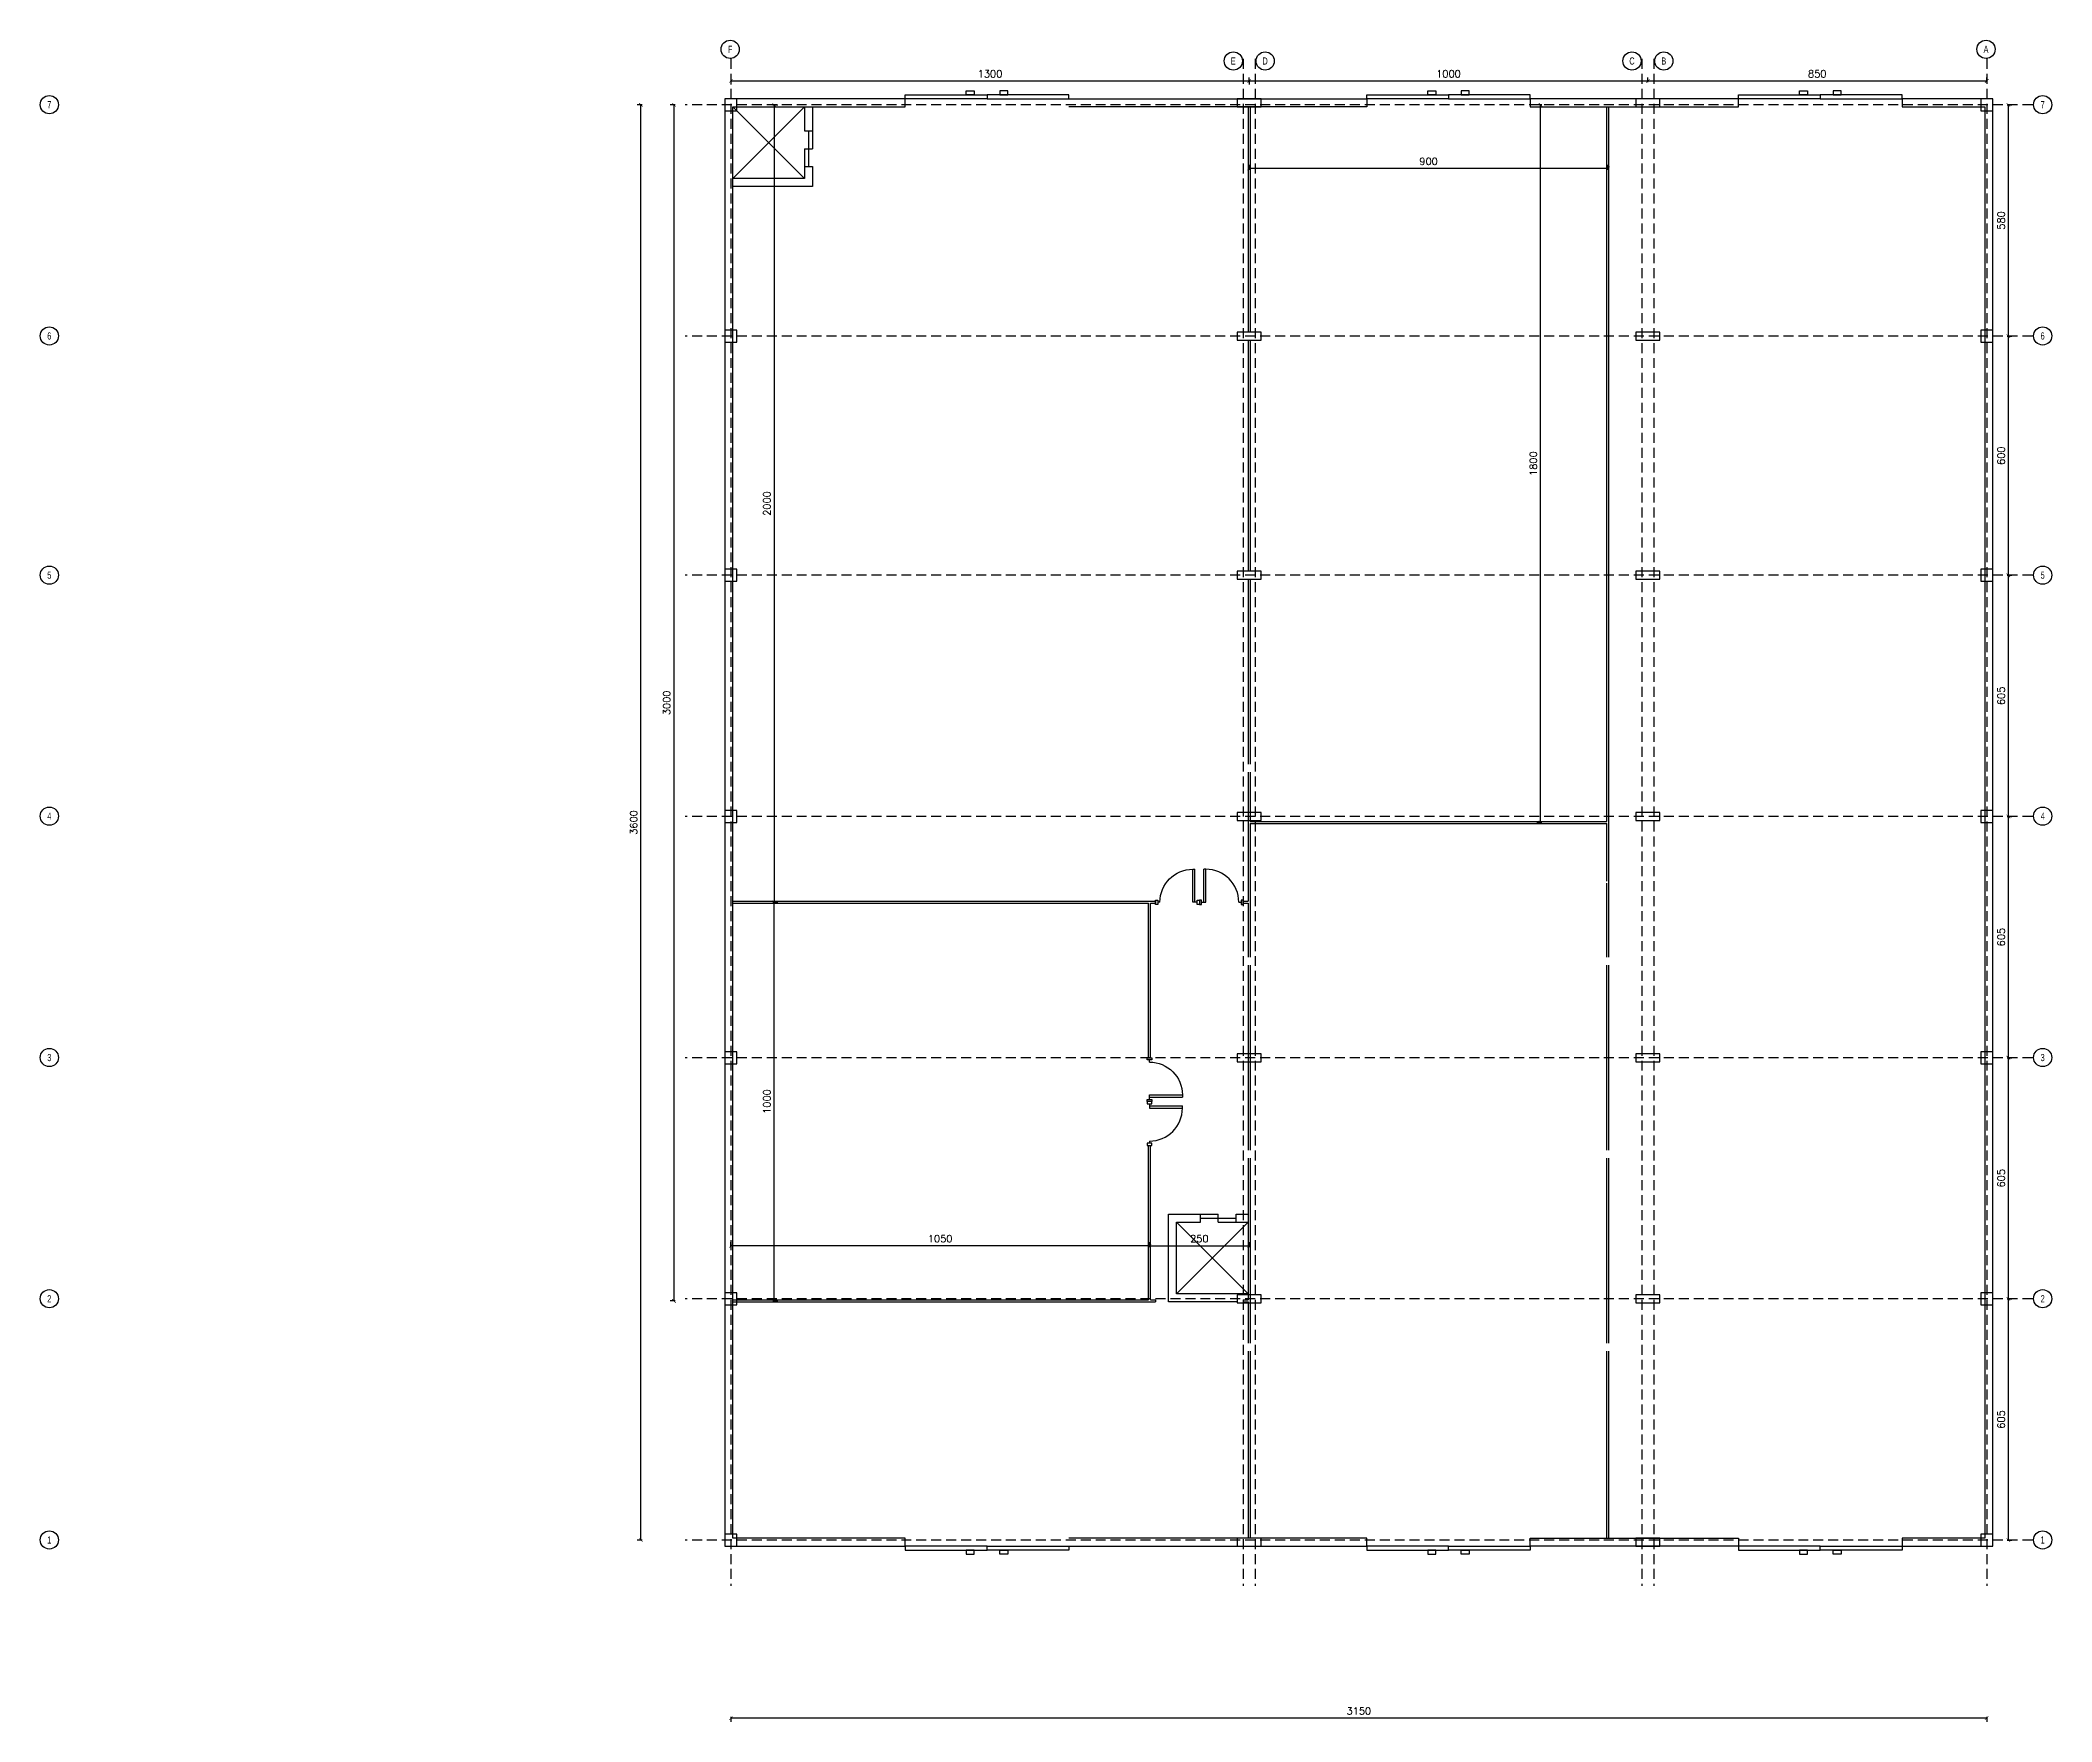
# Model space of a CAD drawing. Header units: metres. Extents: x -3 to 133, y -41 to 2.
# Drawn here: x 82.7 to 133.1, y -40.6 to 1.6 of the extents above; entities that cross this region are included whole.
import ezdxf
from ezdxf.enums import TextEntityAlignment as Align

# ---------------------------------------------------------------- set-up
doc = ezdxf.new("R2010")
doc.units = ezdxf.units.M
doc.linetypes.add('DASHED2', pattern=[0.375, 0.25, -0.125])
for name, color, linetype in [('A-100-DIMS', 14, 'Continuous'), ('A-100-GBUBS', 144, 'Continuous'), ('A-DOOR', 32, 'Continuous'), ('A-graf-hide', 251, 'DASHED2'), ('A-GRAF-LIGT', 251, 'Continuous'), ('A-structure', 153, 'Continuous'), ('A-WALL', 7, 'Continuous'), ('A-WALL-FIN', 252, 'Continuous')]:
    doc.layers.add(name, color=color, linetype=linetype)
doc.layers.add('Door', color=7, linetype='Continuous', true_color=0x7d26cd)
doc.layers.add('Layer 04', color=7, linetype='Continuous', true_color=0x007f00)
doc.styles.add('ROMAND', font='romand.shx')
doc.styles.add('SWIS', font='swissl.ttf', dxfattribs={"width": 0.7, "height": 3})
doc.dimstyles.new('1-100', dxfattribs={"dimtxt": 0.18, "dimasz": 0.09, "dimexe": 0.09, "dimexo": 0.045, "dimgap": 0.09, "dimtad": 1, "dimdec": 0, "dimlfac": 100, "dimzin": 0, "dimdsep": 46, "dimtxsty": 'ROMAND', "dimblk": 'ARCHTICK', "dimcen": 0.09, "dimclrd": 256, "dimclre": 256, "dimclrt": 2, "dimadec": 0, "dimazin": 0, "dimtfac": 1, "dimtdec": 0, "dimtix": 1, "dimtofl": 0, "dimtmove": 0, "dimatfit": 3, "dimldrblk": 'DOT', "dimfxl": 0.03, "dimfxlon": 1, "dimtolj": 1, "dimtzin": 0, "dimarcsym": 0})

# ---------------------------------------------------------------- blocks, each defined once
blk = doc.blocks.new('_ArchTick')
at = {"color": 0, "linetype": 'ByBlock', "const_width": 0.15}
blk.add_lwpolyline([(-0.5, -0.5), (0.5, 0.5)], dxfattribs=at)
blk = doc.blocks.new('*D3')
at = {"layer": 'A-100-DIMS', "lineweight": -2, "transparency": 16777216}
for p, q in [((110.5, -28.649), (110.5, -28.529)), ((110.5, -28.619), (113, -28.619)), ((113, -28.649), (113, -28.529))]:
    blk.add_line(p, q, dxfattribs=at)
at = {"layer": 'Defpoints', "color": 0, "transparency": 16777216}
for p in [(113, -28.619), (110.5, -29.975), (113, -29.975)]:
    blk.add_point(p, dxfattribs=at)
at = {"layer": 'A-100-DIMS', "lineweight": -2, "transparency": 16777216, "xscale": 0.09, "yscale": 0.09, "zscale": 0.09, "rotation": 180}
blk.add_blockref('_ArchTick', (110.5, -28.619), dxfattribs=at)
at = {"layer": 'A-100-DIMS', "lineweight": -2, "transparency": 16777216, "xscale": 0.09, "yscale": 0.09, "zscale": 0.09}
blk.add_blockref('_ArchTick', (113, -28.619), dxfattribs=at)
at = {"layer": 'A-100-DIMS', "color": 2, "transparency": 16777216, "insert": (111.75, -28.439), "char_height": 0.18, "attachment_point": 5, "style": 'ROMAND'}
blk.add_mtext('\\A1;250', dxfattribs=at)
blk = doc.blocks.new('_Dot')
at = {"color": 0, "linetype": 'ByBlock', "lineweight": -2}
blk.add_line((-0.5, 0), (-1, 0), dxfattribs=at)
at = {"color": 0, "linetype": 'ByBlock', "const_width": 0.5}
blk.add_lwpolyline([(-0.25, 0, 1), (0.25, 0, 1)], format="xyb", close=True, dxfattribs=at)
blk = doc.blocks.new('*D4')
at = {"layer": 'A-100-DIMS', "lineweight": -2, "transparency": 16777216}
for p, q in [((100, -28.649), (100, -28.529)), ((110.5, -28.619), (100, -28.619)), ((110.5, -28.649), (110.5, -28.529))]:
    blk.add_line(p, q, dxfattribs=at)
at = {"layer": 'Defpoints', "color": 0, "transparency": 16777216}
for p in [(100, -28.619), (100, -29.975), (110.5, -29.975)]:
    blk.add_point(p, dxfattribs=at)
at = {"layer": 'A-100-DIMS', "lineweight": -2, "transparency": 16777216, "xscale": 0.09, "yscale": 0.09, "zscale": 0.09, "rotation": 180}
blk.add_blockref('_ArchTick', (100, -28.619), dxfattribs=at)
at = {"layer": 'A-100-DIMS', "lineweight": -2, "transparency": 16777216, "xscale": 0.09, "yscale": 0.09, "zscale": 0.09}
blk.add_blockref('_ArchTick', (110.5, -28.619), dxfattribs=at)
at = {"layer": 'A-100-DIMS', "color": 2, "transparency": 16777216, "insert": (105.25, -28.439), "char_height": 0.18, "attachment_point": 5, "style": 'ROMAND'}
blk.add_mtext('\\A1;1050', dxfattribs=at)
blk = doc.blocks.new('*D5')
at = {"layer": 'A-100-DIMS', "lineweight": -2, "transparency": 16777216}
for p, q in [((101.053, -20), (101.173, -20)), ((101.083, -30), (101.083, -20)), ((101.053, -30), (101.173, -30))]:
    blk.add_line(p, q, dxfattribs=at)
at = {"layer": 'Defpoints', "color": 0, "transparency": 16777216}
for p in [(100.249, -20), (101.083, -20), (100.249, -30)]:
    blk.add_point(p, dxfattribs=at)
at = {"layer": 'A-100-DIMS', "lineweight": -2, "transparency": 16777216, "xscale": 0.09, "yscale": 0.09, "zscale": 0.09}
for p, rotation in [((101.083, -20), 90), ((101.083, -30), 270)]:
    blk.add_blockref('_ArchTick', p, dxfattribs=dict(at, rotation=rotation))
at = {"layer": 'A-100-DIMS', "color": 2, "transparency": 16777216, "insert": (100.903, -25), "char_height": 0.18, "attachment_point": 5, "rotation": 90, "style": 'ROMAND'}
blk.add_mtext('\\A1;1000', dxfattribs=at)
blk = doc.blocks.new('*D6')
at = {"layer": 'A-100-DIMS', "lineweight": -2, "transparency": 16777216}
for p, q in [((101.053, 0), (101.173, 0)), ((101.083, 0), (101.083, -20)), ((101.053, -20), (101.173, -20))]:
    blk.add_line(p, q, dxfattribs=at)
at = {"layer": 'Defpoints', "color": 0, "transparency": 16777216}
for p in [(100.15, 0), (100.15, -20), (101.083, -20)]:
    blk.add_point(p, dxfattribs=at)
at = {"layer": 'A-100-DIMS', "lineweight": -2, "transparency": 16777216, "xscale": 0.09, "yscale": 0.09, "zscale": 0.09}
for p, rotation in [((101.083, 0), 90), ((101.083, -20), 270)]:
    blk.add_blockref('_ArchTick', p, dxfattribs=dict(at, rotation=rotation))
at = {"layer": 'A-100-DIMS', "color": 2, "transparency": 16777216, "insert": (100.903, -10), "char_height": 0.18, "attachment_point": 5, "rotation": 90, "style": 'ROMAND'}
blk.add_mtext('\\A1;2000', dxfattribs=at)
blk = doc.blocks.new('*D7')
at = {"layer": 'A-100-DIMS', "lineweight": -2, "transparency": 16777216}
for p, q in [((123, 0.569), (123, 0.689)), ((123, 0.599), (131.5, 0.599)), ((131.5, 0.569), (131.5, 0.689))]:
    blk.add_line(p, q, dxfattribs=at)
at = {"layer": 'Defpoints', "color": 0, "transparency": 16777216}
for p in [(131.5, 0.599), (123, 0.15), (131.5, 0.15)]:
    blk.add_point(p, dxfattribs=at)
at = {"layer": 'A-100-DIMS', "lineweight": -2, "transparency": 16777216, "xscale": 0.09, "yscale": 0.09, "zscale": 0.09, "rotation": 180}
blk.add_blockref('_ArchTick', (123, 0.599), dxfattribs=at)
at = {"layer": 'A-100-DIMS', "lineweight": -2, "transparency": 16777216, "xscale": 0.09, "yscale": 0.09, "zscale": 0.09}
blk.add_blockref('_ArchTick', (131.5, 0.599), dxfattribs=at)
at = {"layer": 'A-100-DIMS', "color": 2, "transparency": 16777216, "insert": (127.25, 0.779), "char_height": 0.18, "attachment_point": 5, "style": 'ROMAND'}
blk.add_mtext('\\A1;850', dxfattribs=at)
blk = doc.blocks.new('*D8')
at = {"layer": 'A-100-DIMS', "lineweight": -2, "transparency": 16777216}
for p, q in [((113, 0.569), (113, 0.689)), ((113, 0.599), (123, 0.599)), ((123, 0.569), (123, 0.689))]:
    blk.add_line(p, q, dxfattribs=at)
at = {"layer": 'Defpoints', "color": 0, "transparency": 16777216}
for p in [(123, 0.599), (113, 0.15), (123, 0.15)]:
    blk.add_point(p, dxfattribs=at)
at = {"layer": 'A-100-DIMS', "lineweight": -2, "transparency": 16777216, "xscale": 0.09, "yscale": 0.09, "zscale": 0.09, "rotation": 180}
blk.add_blockref('_ArchTick', (113, 0.599), dxfattribs=at)
at = {"layer": 'A-100-DIMS', "lineweight": -2, "transparency": 16777216, "xscale": 0.09, "yscale": 0.09, "zscale": 0.09}
blk.add_blockref('_ArchTick', (123, 0.599), dxfattribs=at)
at = {"layer": 'A-100-DIMS', "color": 2, "transparency": 16777216, "insert": (118, 0.779), "char_height": 0.18, "attachment_point": 5, "style": 'ROMAND'}
blk.add_mtext('\\A1;1000', dxfattribs=at)
blk = doc.blocks.new('*D9')
at = {"layer": 'A-100-DIMS', "lineweight": -2, "transparency": 16777216}
for p, q in [((100, 0.629), (100, 0.509)), ((100, 0.599), (113, 0.599)), ((113, 0.629), (113, 0.509))]:
    blk.add_line(p, q, dxfattribs=at)
at = {"layer": 'Defpoints', "color": 0, "transparency": 16777216}
for p in [(100, 1.15), (113, 1.15), (113, 0.599)]:
    blk.add_point(p, dxfattribs=at)
at = {"layer": 'A-100-DIMS', "lineweight": -2, "transparency": 16777216, "xscale": 0.09, "yscale": 0.09, "zscale": 0.09, "rotation": 180}
blk.add_blockref('_ArchTick', (100, 0.599), dxfattribs=at)
at = {"layer": 'A-100-DIMS', "lineweight": -2, "transparency": 16777216, "xscale": 0.09, "yscale": 0.09, "zscale": 0.09}
blk.add_blockref('_ArchTick', (113, 0.599), dxfattribs=at)
at = {"layer": 'A-100-DIMS', "color": 2, "transparency": 16777216, "insert": (106.5, 0.779), "char_height": 0.18, "attachment_point": 5, "style": 'ROMAND'}
blk.add_mtext('\\A1;1300', dxfattribs=at)
blk = doc.blocks.new('*D10')
at = {"layer": 'A-100-DIMS', "lineweight": -2, "transparency": 16777216}
for p, q in [((98.6, 0), (98.48, 0)), ((98.57, 0), (98.57, -30)), ((98.6, -30), (98.48, -30))]:
    blk.add_line(p, q, dxfattribs=at)
at = {"layer": 'Defpoints', "color": 0, "transparency": 16777216}
for p in [(99.85, 0), (98.57, -30), (99.85, -30)]:
    blk.add_point(p, dxfattribs=at)
at = {"layer": 'A-100-DIMS', "lineweight": -2, "transparency": 16777216, "xscale": 0.09, "yscale": 0.09, "zscale": 0.09}
for p, rotation in [((98.57, 0), 90), ((98.57, -30), 270)]:
    blk.add_blockref('_ArchTick', p, dxfattribs=dict(at, rotation=rotation))
at = {"layer": 'A-100-DIMS', "color": 2, "transparency": 16777216, "insert": (98.39, -15), "char_height": 0.18, "attachment_point": 5, "rotation": 90, "style": 'ROMAND'}
blk.add_mtext('\\A1;3000', dxfattribs=at)
blk = doc.blocks.new('*D11')
at = {"layer": 'A-100-DIMS', "lineweight": -2, "transparency": 16777216}
for p, q in [((120.337, 0), (120.217, 0)), ((120.307, -18), (120.307, 0)), ((120.337, -18), (120.217, -18))]:
    blk.add_line(p, q, dxfattribs=at)
at = {"layer": 'Defpoints', "color": 0, "transparency": 16777216}
for p in [(122.725, 0), (120.307, 0), (122.725, -18)]:
    blk.add_point(p, dxfattribs=at)
at = {"layer": 'A-100-DIMS', "lineweight": -2, "transparency": 16777216, "xscale": 0.09, "yscale": 0.09, "zscale": 0.09}
for p, rotation in [((120.307, 0), 90), ((120.307, -18), 270)]:
    blk.add_blockref('_ArchTick', p, dxfattribs=dict(at, rotation=rotation))
at = {"layer": 'A-100-DIMS', "color": 2, "transparency": 16777216, "insert": (120.127, -9), "char_height": 0.18, "attachment_point": 5, "rotation": 90, "style": 'ROMAND'}
blk.add_mtext('\\A1;1800', dxfattribs=at)
blk = doc.blocks.new('*D12')
at = {"layer": 'A-100-DIMS', "lineweight": -2, "transparency": 16777216}
for p, q in [((100, -40.437), (100, -40.557)), ((131.5, -40.467), (100, -40.467)), ((131.5, -40.437), (131.5, -40.557))]:
    blk.add_line(p, q, dxfattribs=at)
at = {"layer": 'Defpoints', "color": 0, "transparency": 16777216}
for p in [(100, -37.15), (131.5, -37.15), (100, -40.467)]:
    blk.add_point(p, dxfattribs=at)
at = {"layer": 'A-100-DIMS', "lineweight": -2, "transparency": 16777216, "xscale": 0.09, "yscale": 0.09, "zscale": 0.09, "rotation": 180}
blk.add_blockref('_ArchTick', (100, -40.467), dxfattribs=at)
at = {"layer": 'A-100-DIMS', "lineweight": -2, "transparency": 16777216, "xscale": 0.09, "yscale": 0.09, "zscale": 0.09}
blk.add_blockref('_ArchTick', (131.5, -40.467), dxfattribs=at)
at = {"layer": 'A-100-DIMS', "color": 2, "transparency": 16777216, "insert": (115.75, -40.287), "char_height": 0.18, "attachment_point": 5, "style": 'ROMAND'}
blk.add_mtext('\\A1;3150', dxfattribs=at)
blk = doc.blocks.new('*D13')
at = {"layer": 'A-100-DIMS', "lineweight": -2, "transparency": 16777216}
for p, q in [((97.771, 0), (97.651, 0)), ((97.741, -36), (97.741, 0)), ((97.771, -36), (97.651, -36))]:
    blk.add_line(p, q, dxfattribs=at)
at = {"layer": 'Defpoints', "color": 0, "transparency": 16777216}
for p in [(97.741, 0), (98.85, 0), (98.85, -36)]:
    blk.add_point(p, dxfattribs=at)
at = {"layer": 'A-100-DIMS', "lineweight": -2, "transparency": 16777216, "xscale": 0.09, "yscale": 0.09, "zscale": 0.09}
for p, rotation in [((97.741, 0), 90), ((97.741, -36), 270)]:
    blk.add_blockref('_ArchTick', p, dxfattribs=dict(at, rotation=rotation))
at = {"layer": 'A-100-DIMS', "color": 2, "transparency": 16777216, "insert": (97.561, -18), "char_height": 0.18, "attachment_point": 5, "rotation": 90, "style": 'ROMAND'}
blk.add_mtext('\\A1;3600', dxfattribs=at)
blk = doc.blocks.new('*D14')
at = {"layer": 'A-100-DIMS', "lineweight": -2, "transparency": 16777216}
for p, q in [((113, -1.626), (113, -1.506)), ((122, -1.626), (122, -1.506)), ((122, -1.596), (113, -1.596))]:
    blk.add_line(p, q, dxfattribs=at)
at = {"layer": 'Defpoints', "color": 0, "transparency": 16777216}
for p in [(113, -1.596), (113, -1.99), (122, -1.99)]:
    blk.add_point(p, dxfattribs=at)
at = {"layer": 'A-100-DIMS', "lineweight": -2, "transparency": 16777216, "xscale": 0.09, "yscale": 0.09, "zscale": 0.09, "rotation": 180}
blk.add_blockref('_ArchTick', (113, -1.596), dxfattribs=at)
at = {"layer": 'A-100-DIMS', "lineweight": -2, "transparency": 16777216, "xscale": 0.09, "yscale": 0.09, "zscale": 0.09}
blk.add_blockref('_ArchTick', (122, -1.596), dxfattribs=at)
at = {"layer": 'A-100-DIMS', "color": 2, "transparency": 16777216, "insert": (117.5, -1.416), "char_height": 0.18, "attachment_point": 5, "style": 'ROMAND'}
blk.add_mtext('\\A1;900', dxfattribs=at)
blk = doc.blocks.new('GBUB')
at = {"linetype": 'Continuous'}
blk.add_circle((0, 0), 6, dxfattribs=at)
at = {"color": 2, "style": 'SWIS', "width": 0.7}
blk.add_attdef('GRIDATT', text='', height=4, dxfattribs=at).set_placement((0, 0), align=Align.MIDDLE_CENTER)
blk = doc.blocks.new('*D93')
at = {"layer": 'A-100-DIMS', "lineweight": -2, "transparency": 16777216}
for p, q in [((132.012, 0), (132.132, 0)), ((132.042, 0), (132.042, -5.8)), ((132.012, -5.8), (132.132, -5.8))]:
    blk.add_line(p, q, dxfattribs=at)
at = {"layer": 'Defpoints', "color": 0, "transparency": 16777216}
for p in [(131.65, 0), (131.65, -5.8), (132.042, -5.8)]:
    blk.add_point(p, dxfattribs=at)
at = {"layer": 'A-100-DIMS', "lineweight": -2, "transparency": 16777216, "xscale": 0.09, "yscale": 0.09, "zscale": 0.09}
for p, rotation in [((132.042, 0), 90), ((132.042, -5.8), 270)]:
    blk.add_blockref('_ArchTick', p, dxfattribs=dict(at, rotation=rotation))
at = {"layer": 'A-100-DIMS', "color": 2, "transparency": 16777216, "insert": (131.862, -2.9), "char_height": 0.18, "attachment_point": 5, "rotation": 90, "style": 'ROMAND'}
blk.add_mtext('\\A1;580', dxfattribs=at)
blk = doc.blocks.new('*D94')
at = {"layer": 'A-100-DIMS', "lineweight": -2, "transparency": 16777216}
for p, q in [((132.012, -5.8), (132.132, -5.8)), ((132.042, -5.8), (132.042, -11.8)), ((132.012, -11.8), (132.132, -11.8))]:
    blk.add_line(p, q, dxfattribs=at)
at = {"layer": 'Defpoints', "color": 0, "transparency": 16777216}
for p in [(131.65, -5.8), (131.65, -11.8), (132.042, -11.8)]:
    blk.add_point(p, dxfattribs=at)
at = {"layer": 'A-100-DIMS', "lineweight": -2, "transparency": 16777216, "xscale": 0.09, "yscale": 0.09, "zscale": 0.09}
for p, rotation in [((132.042, -5.8), 90), ((132.042, -11.8), 270)]:
    blk.add_blockref('_ArchTick', p, dxfattribs=dict(at, rotation=rotation))
at = {"layer": 'A-100-DIMS', "color": 2, "transparency": 16777216, "insert": (131.862, -8.8), "char_height": 0.18, "attachment_point": 5, "rotation": 90, "style": 'ROMAND'}
blk.add_mtext('\\A1;600', dxfattribs=at)
blk = doc.blocks.new('*D95')
at = {"layer": 'A-100-DIMS', "lineweight": -2, "transparency": 16777216}
for p, q in [((132.012, -11.8), (132.132, -11.8)), ((132.042, -11.8), (132.042, -17.85)), ((132.012, -17.85), (132.132, -17.85))]:
    blk.add_line(p, q, dxfattribs=at)
at = {"layer": 'Defpoints', "color": 0, "transparency": 16777216}
for p in [(131.65, -11.8), (131.65, -17.85), (132.042, -17.85)]:
    blk.add_point(p, dxfattribs=at)
at = {"layer": 'A-100-DIMS', "lineweight": -2, "transparency": 16777216, "xscale": 0.09, "yscale": 0.09, "zscale": 0.09}
for p, rotation in [((132.042, -11.8), 90), ((132.042, -17.85), 270)]:
    blk.add_blockref('_ArchTick', p, dxfattribs=dict(at, rotation=rotation))
at = {"layer": 'A-100-DIMS', "color": 2, "transparency": 16777216, "insert": (131.862, -14.825), "char_height": 0.18, "attachment_point": 5, "rotation": 90, "style": 'ROMAND'}
blk.add_mtext('\\A1;605', dxfattribs=at)
blk = doc.blocks.new('*D96')
at = {"layer": 'A-100-DIMS', "lineweight": -2, "transparency": 16777216}
for p, q in [((132.012, -17.85), (132.132, -17.85)), ((132.042, -17.85), (132.042, -23.9)), ((132.012, -23.9), (132.132, -23.9))]:
    blk.add_line(p, q, dxfattribs=at)
at = {"layer": 'Defpoints', "color": 0, "transparency": 16777216}
for p in [(131.65, -17.85), (131.65, -23.9), (132.042, -23.9)]:
    blk.add_point(p, dxfattribs=at)
at = {"layer": 'A-100-DIMS', "lineweight": -2, "transparency": 16777216, "xscale": 0.09, "yscale": 0.09, "zscale": 0.09}
for p, rotation in [((132.042, -17.85), 90), ((132.042, -23.9), 270)]:
    blk.add_blockref('_ArchTick', p, dxfattribs=dict(at, rotation=rotation))
at = {"layer": 'A-100-DIMS', "color": 2, "transparency": 16777216, "insert": (131.862, -20.875), "char_height": 0.18, "attachment_point": 5, "rotation": 90, "style": 'ROMAND'}
blk.add_mtext('\\A1;605', dxfattribs=at)
blk = doc.blocks.new('*D97')
at = {"layer": 'A-100-DIMS', "lineweight": -2, "transparency": 16777216}
for p, q in [((132.012, -23.9), (132.132, -23.9)), ((132.042, -23.9), (132.042, -29.95)), ((132.012, -29.95), (132.132, -29.95))]:
    blk.add_line(p, q, dxfattribs=at)
at = {"layer": 'Defpoints', "color": 0, "transparency": 16777216}
for p in [(131.65, -23.9), (131.65, -29.95), (132.042, -29.95)]:
    blk.add_point(p, dxfattribs=at)
at = {"layer": 'A-100-DIMS', "lineweight": -2, "transparency": 16777216, "xscale": 0.09, "yscale": 0.09, "zscale": 0.09}
for p, rotation in [((132.042, -23.9), 90), ((132.042, -29.95), 270)]:
    blk.add_blockref('_ArchTick', p, dxfattribs=dict(at, rotation=rotation))
at = {"layer": 'A-100-DIMS', "color": 2, "transparency": 16777216, "insert": (131.862, -26.925), "char_height": 0.18, "attachment_point": 5, "rotation": 90, "style": 'ROMAND'}
blk.add_mtext('\\A1;605', dxfattribs=at)
blk = doc.blocks.new('*D98')
at = {"layer": 'A-100-DIMS', "lineweight": -2, "transparency": 16777216}
for p, q in [((132.012, -29.95), (132.132, -29.95)), ((132.042, -29.95), (132.042, -36)), ((132.012, -36), (132.132, -36))]:
    blk.add_line(p, q, dxfattribs=at)
at = {"layer": 'Defpoints', "color": 0, "transparency": 16777216}
for p in [(131.65, -29.95), (131.65, -36), (132.042, -36)]:
    blk.add_point(p, dxfattribs=at)
at = {"layer": 'A-100-DIMS', "lineweight": -2, "transparency": 16777216, "xscale": 0.09, "yscale": 0.09, "zscale": 0.09}
for p, rotation in [((132.042, -29.95), 90), ((132.042, -36), 270)]:
    blk.add_blockref('_ArchTick', p, dxfattribs=dict(at, rotation=rotation))
at = {"layer": 'A-100-DIMS', "color": 2, "transparency": 16777216, "insert": (131.862, -32.975), "char_height": 0.18, "attachment_point": 5, "rotation": 90, "style": 'ROMAND'}
blk.add_mtext('\\A1;605', dxfattribs=at)
blk = doc.blocks.new('door100')
at = {"layer": 'A-DOOR'}
for p, q in [((-0.05, 0.9), (-0.05, 0.95)), ((-0.05, 0.15), (-0.8, 0.15)), ((-0.8, 0.15), (-0.8, 0.1)), ((-0.05, 0.1), (-0.8, 0.1)), ((-0.05, 0.05), (-0.05, 0.15))]:
    blk.add_line(p, q, dxfattribs=at)
for points in [[(0, 1), (-0.1, 1), (-0.1, 0.95), (0, 0.95), (0, 1)], [(0, 0.05), (-0.1, 0.05), (-0.1, 0), (0, 0), (0, 0.05)]]:
    blk.add_lwpolyline(points, dxfattribs=at)
blk.add_arc((-0.05, 0.15), 0.75, 90, 180, dxfattribs=at)

msp = doc.modelspace()

# ---------------------------------------------------------------- linework, layer by layer
at = {"layer": 'A-graf-hide'}
for points in [[(100, 1.15), (100, -37.15)], [(112.85, 1.15), (112.85, -37.15)], [(113.15, 1.15), (113.15, -37.15)], [(122.85, 1.15), (122.85, -37.15)], [(123.15, 1.15), (123.15, -37.15)], [(131.5, 1.15), (131.5, -37.15)], [(132.65, 0), (98.85, 0)], [(132.65, -5.8), (98.85, -5.8)], [(132.65, -11.8), (98.85, -11.8)], [(132.65, -17.85), (98.85, -17.85)], [(132.65, -23.9), (98.85, -23.9)], [(132.65, -29.95), (98.85, -29.95)], [(132.65, -36), (98.85, -36)]]:
    msp.add_lwpolyline(points, dxfattribs=at)
at = {"layer": 'A-GRAF-LIGT'}
for p, q in [((101.85, -0.05), (100.05, -1.85)), ((101.85, -1.85), (100.05, -0.05)), ((101.95, -0.65), (101.95, -1.55)), ((102.05, -0.65), (102.05, -1.1)), ((101.85, -1.1), (101.85, -1.55)), ((101.85, -1.1), (102.05, -1.1)), ((111.175, -28.025), (112.975, -29.825)), ((112.975, -28.025), (111.175, -29.825)), ((111.775, -27.825), (112.225, -27.825)), ((111.775, -27.925), (112.675, -27.925)), ((112.225, -28.025), (112.225, -27.825)), ((112.225, -28.025), (112.675, -28.025))]:
    msp.add_line(p, q, dxfattribs=at)
at = {"layer": 'A-structure'}
for points in [[(99.85, -0.15), (100.15, -0.15), (100.15, 0.15), (99.85, 0.15)], [(112.7, -0.05), (113.3, -0.05), (113.3, 0.15), (112.7, 0.15)], [(122.7, -0.05), (123.3, -0.05), (123.3, 0.15), (122.7, 0.15)], [(131.35, -0.15), (131.65, -0.15), (131.65, 0.15), (131.35, 0.15)], [(99.85, -5.95), (100.15, -5.95), (100.15, -5.65), (99.85, -5.65)], [(112.7, -5.9), (113.3, -5.9), (113.3, -5.7), (112.7, -5.7)], [(122.7, -5.9), (123.3, -5.9), (123.3, -5.7), (122.7, -5.7)], [(131.35, -5.95), (131.65, -5.95), (131.65, -5.65), (131.35, -5.65)], [(99.85, -11.95), (100.15, -11.95), (100.15, -11.65), (99.85, -11.65)], [(112.7, -11.9), (113.3, -11.9), (113.3, -11.7), (112.7, -11.7)], [(122.7, -11.9), (123.3, -11.9), (123.3, -11.7), (122.7, -11.7)], [(131.35, -11.95), (131.65, -11.95), (131.65, -11.65), (131.35, -11.65)], [(99.85, -18), (100.15, -18), (100.15, -17.7), (99.85, -17.7)], [(112.7, -17.95), (113.3, -17.95), (113.3, -17.75), (112.7, -17.75)], [(122.7, -17.95), (123.3, -17.95), (123.3, -17.75), (122.7, -17.75)], [(131.35, -18), (131.65, -18), (131.65, -17.7), (131.35, -17.7)], [(99.85, -24.05), (100.15, -24.05), (100.15, -23.75), (99.85, -23.75)], [(112.7, -24), (113.3, -24), (113.3, -23.8), (112.7, -23.8)], [(122.7, -24), (123.3, -24), (123.3, -23.8), (122.7, -23.8)], [(131.35, -24.05), (131.65, -24.05), (131.65, -23.75), (131.35, -23.75)], [(99.85, -30.1), (100.15, -30.1), (100.15, -29.8), (99.85, -29.8)], [(112.7, -30.05), (113.3, -30.05), (113.3, -29.85), (112.7, -29.85)], [(122.7, -30.05), (123.3, -30.05), (123.3, -29.85), (122.7, -29.85)], [(131.35, -30.1), (131.65, -30.1), (131.65, -29.8), (131.35, -29.8)], [(99.85, -36.15), (100.15, -36.15), (100.15, -35.85), (99.85, -35.85)], [(112.7, -36.15), (113.3, -36.15), (113.3, -35.95), (112.7, -35.95)], [(122.7, -36.15), (123.3, -36.15), (123.3, -35.95), (122.7, -35.95)], [(131.35, -36.15), (131.65, -36.15), (131.65, -35.85), (131.35, -35.85)]]:
    msp.add_lwpolyline(points, close=True, dxfattribs=at)
at = {"layer": 'A-WALL'}
for points in [[(99.85, 0.15), (99.85, -36.15), (104.375, -36.15), (104.375, -35.95), (100.05, -35.95), (100.05, -0.05), (104.375, -0.05), (104.375, 0.15)], [(125.275, 0.15), (120.05, 0.15), (120.05, -0.05), (125.275, -0.05)], [(131.65, 0.15), (129.375, 0.15), (129.375, -0.05), (131.45, -0.05), (131.45, -35.95), (129.375, -35.95), (129.375, -36.15), (131.65, -36.15)], [(125.275, -36.15), (120.05, -36.15), (120.05, -35.95), (125.275, -35.95)]]:
    msp.add_lwpolyline(points, close=True, dxfattribs=at)
for points in [[(108.475, 0.15), (115.95, 0.15), (115.95, -0.05), (108.475, -0.05)], [(108.475, -36.15), (115.95, -36.15), (115.95, -35.95), (108.475, -35.95)]]:
    msp.add_lwpolyline(points, dxfattribs=at)
at = {"layer": 'A-WALL-FIN'}
for points in [[(112.975, -0.05), (112.975, -5.7)], [(113.025, -0.05), (113.025, -5.7)], [(121.975, -17.975), (121.975, -0.05)], [(122.025, -21.38), (122.025, -0.05)], [(112.975, -5.9), (112.975, -11.7)], [(113.025, -5.9), (113.025, -11.7)], [(112.975, -11.9), (112.975, -16.54)], [(113.025, -11.9), (113.025, -16.54)], [(112.975, -16.74), (112.975, -19.975)], [(113.025, -16.74), (113.025, -17.975)], [(113.025, -17.975), (121.975, -17.975)], [(113.025, -18.025), (113.025, -21.38)], [(113.025, -18.025), (121.975, -18.025)], [(121.975, -19.475), (121.975, -18.025)], [(121.975, -21.38), (121.975, -19.525)], [(100.05, -19.975), (110.65, -19.975)], [(100.05, -20.025), (110.475, -20.025)], [(110.475, -23.9), (110.475, -20.025)], [(110.525, -23.9), (110.525, -20.025)], [(110.525, -20.025), (110.65, -20.025)], [(110.65, -19.975), (110.65, -20.025)], [(112.85, -19.975), (112.85, -20.025)], [(112.85, -19.975), (112.975, -19.975)], [(112.85, -20.025), (112.975, -20.025)], [(112.975, -20.025), (112.975, -21.38)], [(112.975, -21.58), (112.975, -26.22)], [(113.025, -21.58), (113.025, -26.22)], [(121.975, -26.22), (121.975, -21.58)], [(122.025, -26.22), (122.025, -21.58)], [(110.475, -23.9), (110.525, -23.9)], [(110.475, -29.975), (110.475, -26.1)], [(110.475, -26.1), (110.525, -26.1)], [(110.525, -29.975), (110.525, -26.1)], [(112.975, -26.42), (112.975, -29.975)], [(113.025, -26.42), (113.025, -31.06)], [(121.975, -31.06), (121.975, -26.42)], [(122.025, -31.06), (122.025, -26.42)], [(100.05, -29.975), (110.475, -29.975)], [(100.05, -30.025), (110.65, -30.025)], [(110.525, -29.975), (110.65, -29.975)], [(110.65, -29.975), (110.65, -30.025)], [(112.85, -29.975), (112.975, -29.975)], [(112.85, -29.975), (112.85, -30.025)], [(112.85, -30.025), (112.975, -30.025)], [(112.975, -30.025), (112.975, -31.06)], [(112.975, -31.26), (112.975, -35.95)], [(113.025, -31.26), (113.025, -35.95)], [(121.975, -35.95), (121.975, -31.26)], [(122.025, -35.95), (122.025, -31.26)]]:
    msp.add_lwpolyline(points, dxfattribs=at)
at = {"layer": 'Door'}
for points in [[(106.425, 0.15), (104.375, 0.15), (104.375, 0.25), (106.425, 0.25)], [(106.105, 0.25), (105.905, 0.25), (105.905, 0.35), (106.105, 0.35)], [(106.425, 0.15), (108.475, 0.15), (108.475, 0.25), (106.425, 0.25)], [(106.745, 0.25), (106.945, 0.25), (106.945, 0.35), (106.745, 0.35)], [(118, 0.15), (115.95, 0.15), (115.95, 0.25), (118, 0.25)], [(117.68, 0.25), (117.48, 0.25), (117.48, 0.35), (117.68, 0.35)], [(118, 0.15), (120.05, 0.15), (120.05, 0.25), (118, 0.25)], [(118.32, 0.25), (118.52, 0.25), (118.52, 0.35), (118.32, 0.35)], [(127.325, 0.15), (125.275, 0.15), (125.275, 0.25), (127.325, 0.25)], [(127.005, 0.25), (126.805, 0.25), (126.805, 0.35), (127.005, 0.35)], [(127.325, 0.15), (129.375, 0.15), (129.375, 0.25), (127.325, 0.25)], [(127.645, 0.25), (127.845, 0.25), (127.845, 0.35), (127.645, 0.35)], [(106.425, -36.15), (104.375, -36.15), (104.375, -36.25), (106.425, -36.25)], [(106.105, -36.25), (105.905, -36.25), (105.905, -36.35), (106.105, -36.35)], [(106.425, -36.15), (108.475, -36.15), (108.475, -36.25), (106.425, -36.25)], [(106.745, -36.25), (106.945, -36.25), (106.945, -36.35), (106.745, -36.35)], [(118, -36.15), (115.95, -36.15), (115.95, -36.25), (118, -36.25)], [(117.68, -36.25), (117.48, -36.25), (117.48, -36.35), (117.68, -36.35)], [(118, -36.15), (120.05, -36.15), (120.05, -36.25), (118, -36.25)], [(118.32, -36.25), (118.52, -36.25), (118.52, -36.35), (118.32, -36.35)], [(127.325, -36.15), (125.275, -36.15), (125.275, -36.25), (127.325, -36.25)], [(127.005, -36.25), (126.805, -36.25), (126.805, -36.35), (127.005, -36.35)], [(127.325, -36.15), (129.375, -36.15), (129.375, -36.25), (127.325, -36.25)], [(127.645, -36.25), (127.845, -36.25), (127.845, -36.35), (127.645, -36.35)]]:
    msp.add_lwpolyline(points, close=True, dxfattribs=at)
at = {"layer": 'Layer 04'}
for p, q in [((101.85, -0.65), (102.05, -0.65)), ((101.85, -1.55), (102.05, -1.55)), ((111.775, -28.025), (111.775, -27.825)), ((112.675, -28.025), (112.675, -27.825)), ((112.675, -28.025), (112.975, -28.025))]:
    msp.add_line(p, q, dxfattribs=at)
for points in [[(101.85, -0.05), (101.85, -0.65)], [(102.05, -0.05), (102.05, -0.65)], [(102.05, -1.55), (102.05, -2.05), (100.05, -2.05)], [(101.85, -1.55), (101.85, -1.85), (100.05, -1.85)], [(112.7, -30.025), (110.975, -30.025), (110.975, -27.825), (111.775, -27.825)], [(112.975, -29.825), (111.175, -29.825), (111.175, -28.025), (111.775, -28.025)], [(112.675, -27.825), (112.975, -27.825)]]:
    msp.add_lwpolyline(points, dxfattribs=at)

# ---------------------------------------------------------------- block references
at = {"layer": 'A-100-GBUBS'}
ref = msp.add_blockref('GBUB', (99.982, 1.393), dxfattribs=dict(at, xscale=0.03800970405427506, yscale=0.03800970405427506, zscale=0.03800970405427506))
ref.add_attrib('GRIDATT', 'F', dxfattribs={"layer": '0', "color": 2, "height": 0.18, "style": 'SWIS', "width": 0.7}).set_placement((99.982, 1.393), align=Align.MIDDLE_CENTER)
ref = msp.add_blockref('GBUB', (131.482, 1.393), dxfattribs=dict(at, xscale=0.03800970405427506, yscale=0.03800970405427506, zscale=0.03800970405427506))
ref.add_attrib('GRIDATT', 'A', dxfattribs={"layer": '0', "color": 2, "height": 0.18, "style": 'SWIS', "width": 0.7}).set_placement((131.482, 1.393), align=Align.MIDDLE_CENTER)
ref = msp.add_blockref('GBUB', (112.602, 1.1), dxfattribs=dict(at, xscale=0.03800970405427506, yscale=0.03800970405427506, zscale=0.03800970405427506))
ref.add_attrib('GRIDATT', 'E', dxfattribs={"layer": '0', "color": 2, "height": 0.18, "style": 'SWIS', "width": 0.7}).set_placement((112.602, 1.1), align=Align.MIDDLE_CENTER)
ref = msp.add_blockref('GBUB', (113.4, 1.1), dxfattribs=dict(at, xscale=0.03800970405427506, yscale=0.03800970405427506, zscale=0.03800970405427506))
ref.add_attrib('GRIDATT', 'D', dxfattribs={"layer": '0', "color": 2, "height": 0.18, "style": 'SWIS', "width": 0.7}).set_placement((113.4, 1.1), align=Align.MIDDLE_CENTER)
ref = msp.add_blockref('GBUB', (122.602, 1.1), dxfattribs=dict(at, xscale=0.03800970405427506, yscale=0.03800970405427506, zscale=0.03800970405427506))
ref.add_attrib('GRIDATT', 'C', dxfattribs={"layer": '0', "color": 2, "height": 0.18, "style": 'SWIS', "width": 0.7}).set_placement((122.602, 1.1), align=Align.MIDDLE_CENTER)
ref = msp.add_blockref('GBUB', (123.4, 1.1), dxfattribs=dict(at, xscale=0.03800970405427506, yscale=0.03800970405427506, zscale=0.03800970405427506))
ref.add_attrib('GRIDATT', 'B', dxfattribs={"layer": '0', "color": 2, "height": 0.18, "style": 'SWIS', "width": 0.7}).set_placement((123.4, 1.1), align=Align.MIDDLE_CENTER)
ref = msp.add_blockref('GBUB', (82.903, 0.004), dxfattribs=dict(at, xscale=0.03800970405427506, yscale=0.03800970405427506, zscale=0.03800970405427506))
ref.add_attrib('GRIDATT', '7', dxfattribs={"layer": '0', "color": 2, "height": 0.18, "style": 'SWIS', "width": 0.7}).set_placement((82.903, 0.004), align=Align.MIDDLE_CENTER)
ref = msp.add_blockref('GBUB', (132.903, 0.004), dxfattribs=dict(at, xscale=0.03800970405427506, yscale=0.03800970405427506, zscale=0.03800970405427506))
ref.add_attrib('GRIDATT', '7', dxfattribs={"layer": '0', "color": 2, "height": 0.18, "style": 'SWIS', "width": 0.7}).set_placement((132.903, 0.004), align=Align.MIDDLE_CENTER)
ref = msp.add_blockref('GBUB', (82.903, -5.796), dxfattribs=dict(at, xscale=0.03800970405427506, yscale=0.03800970405427506, zscale=0.03800970405427506))
ref.add_attrib('GRIDATT', '6', dxfattribs={"layer": '0', "color": 2, "height": 0.18, "style": 'SWIS', "width": 0.7}).set_placement((82.903, -5.796), align=Align.MIDDLE_CENTER)
ref = msp.add_blockref('GBUB', (132.903, -5.796), dxfattribs=dict(at, xscale=0.03800970405427506, yscale=0.03800970405427506, zscale=0.03800970405427506))
ref.add_attrib('GRIDATT', '6', dxfattribs={"layer": '0', "color": 2, "height": 0.18, "style": 'SWIS', "width": 0.7}).set_placement((132.903, -5.796), align=Align.MIDDLE_CENTER)
ref = msp.add_blockref('GBUB', (82.903, -11.796), dxfattribs=dict(at, xscale=0.03800970405427506, yscale=0.03800970405427506, zscale=0.03800970405427506))
ref.add_attrib('GRIDATT', '5', dxfattribs={"layer": '0', "color": 2, "height": 0.18, "style": 'SWIS', "width": 0.7}).set_placement((82.903, -11.796), align=Align.MIDDLE_CENTER)
ref = msp.add_blockref('GBUB', (132.903, -11.796), dxfattribs=dict(at, xscale=0.03800970405427506, yscale=0.03800970405427506, zscale=0.03800970405427506))
ref.add_attrib('GRIDATT', '5', dxfattribs={"layer": '0', "color": 2, "height": 0.18, "style": 'SWIS', "width": 0.7}).set_placement((132.903, -11.796), align=Align.MIDDLE_CENTER)
ref = msp.add_blockref('GBUB', (82.904, -17.841), dxfattribs=dict(at, xscale=0.03800970405427506, yscale=0.03800970405427506, zscale=0.03800970405427506))
ref.add_attrib('GRIDATT', '4', dxfattribs={"layer": '0', "color": 2, "height": 0.18, "style": 'SWIS', "width": 0.7}).set_placement((82.904, -17.841), align=Align.MIDDLE_CENTER)
ref = msp.add_blockref('GBUB', (132.904, -17.841), dxfattribs=dict(at, xscale=0.03800970405427506, yscale=0.03800970405427506, zscale=0.03800970405427506))
ref.add_attrib('GRIDATT', '4', dxfattribs={"layer": '0', "color": 2, "height": 0.18, "style": 'SWIS', "width": 0.7}).set_placement((132.904, -17.841), align=Align.MIDDLE_CENTER)
ref = msp.add_blockref('GBUB', (82.903, -23.896), dxfattribs=dict(at, xscale=0.03800970405427506, yscale=0.03800970405427506, zscale=0.03800970405427506))
ref.add_attrib('GRIDATT', '3', dxfattribs={"layer": '0', "color": 2, "height": 0.18, "style": 'SWIS', "width": 0.7}).set_placement((82.903, -23.896), align=Align.MIDDLE_CENTER)
ref = msp.add_blockref('GBUB', (132.903, -23.896), dxfattribs=dict(at, xscale=0.03800970405427506, yscale=0.03800970405427506, zscale=0.03800970405427506))
ref.add_attrib('GRIDATT', '3', dxfattribs={"layer": '0', "color": 2, "height": 0.18, "style": 'SWIS', "width": 0.7}).set_placement((132.903, -23.896), align=Align.MIDDLE_CENTER)
ref = msp.add_blockref('GBUB', (82.903, -29.946), dxfattribs=dict(at, xscale=0.03800970405427506, yscale=0.03800970405427506, zscale=0.03800970405427506))
ref.add_attrib('GRIDATT', '2', dxfattribs={"layer": '0', "color": 2, "height": 0.18, "style": 'SWIS', "width": 0.7}).set_placement((82.903, -29.946), align=Align.MIDDLE_CENTER)
ref = msp.add_blockref('GBUB', (132.903, -29.946), dxfattribs=dict(at, xscale=0.03800970405427506, yscale=0.03800970405427506, zscale=0.03800970405427506))
ref.add_attrib('GRIDATT', '2', dxfattribs={"layer": '0', "color": 2, "height": 0.18, "style": 'SWIS', "width": 0.7}).set_placement((132.903, -29.946), align=Align.MIDDLE_CENTER)
ref = msp.add_blockref('GBUB', (82.903, -35.996), dxfattribs=dict(at, xscale=0.03800970405427506, yscale=0.03800970405427506, zscale=0.03800970405427506))
ref.add_attrib('GRIDATT', '1', dxfattribs={"layer": '0', "color": 2, "height": 0.18, "style": 'SWIS', "width": 0.7}).set_placement((82.903, -35.996), align=Align.MIDDLE_CENTER)
ref = msp.add_blockref('GBUB', (132.903, -35.996), dxfattribs=dict(at, xscale=0.03800970405427506, yscale=0.03800970405427506, zscale=0.03800970405427506))
ref.add_attrib('GRIDATT', '1', dxfattribs={"layer": '0', "color": 2, "height": 0.18, "style": 'SWIS', "width": 0.7}).set_placement((132.903, -35.996), align=Align.MIDDLE_CENTER)
at = {"layer": 'A-DOOR', "yscale": 1.099914072569973, "zscale": 1.099914072569973}
for p, xscale, rotation in [((111.75, -20.055), -1.099914072569973, 90), ((111.75, -20.055), 1.099914072569973, 270), ((110.445, -25), 1.099914072569973, 180)]:
    msp.add_blockref('door100', p, dxfattribs=dict(at, xscale=xscale, rotation=rotation))
at = {"layer": 'A-DOOR', "xscale": -1.099914072569973, "yscale": 1.099914072569973, "zscale": 1.099914072569973}
msp.add_blockref('door100', (110.445, -25), dxfattribs=at)

# ---------------------------------------------------------------- dimensions: what is measured, and where the dimension line sits
at = {"layer": 'A-100-DIMS'}
for base, p1, p2, picture, middle in [((113, 0.599), (100, 1.15), (113, 1.15), '*D9', (106.5, 0.779)), ((123, 0.599), (113, 0.15), (123, 0.15), '*D8', (118, 0.779)), ((131.5, 0.599), (123, 0.15), (131.5, 0.15), '*D7', (127.25, 0.779)), ((113, -1.596), (122, -1.99), (113, -1.99), '*D14', (117.5, -1.416)), ((100, -28.619), (110.5, -29.975), (100, -29.975), '*D4', (105.25, -28.439)), ((113, -28.619), (110.5, -29.975), (113, -29.975), '*D3', (111.75, -28.439)), ((100, -40.467), (131.5, -37.15), (100, -37.15), '*D12', (115.75, -40.287))]:
    dim = msp.add_linear_dim(base=base, p1=p1, p2=p2, dimstyle='1-100', override={"dimtmove": 1}, dxfattribs=at)
    dim.commit()
    dim.dimension.update_dxf_attribs({"geometry": picture, "text_midpoint": middle})
for base, p1, p2, picture, middle in [((97.741, 0), (98.85, -36), (98.85, 0), '*D13', (97.561, -18)), ((98.57, -30), (99.85, 0), (99.85, -30), '*D10', (98.39, -15)), ((101.083, -20), (100.15, 0), (100.15, -20), '*D6', (100.903, -10)), ((120.307, 0), (122.725, -18), (122.725, 0), '*D11', (120.127, -9)), ((132.042, -5.8), (131.65, 0), (131.65, -5.8), '*D93', (131.862, -2.9)), ((132.042, -11.8), (131.65, -5.8), (131.65, -11.8), '*D94', (131.862, -8.8)), ((132.042, -17.85), (131.65, -11.8), (131.65, -17.85), '*D95', (131.862, -14.825)), ((132.042, -23.9), (131.65, -17.85), (131.65, -23.9), '*D96', (131.862, -20.875)), ((101.083, -20), (100.249, -30), (100.249, -20), '*D5', (100.903, -25)), ((132.042, -29.95), (131.65, -23.9), (131.65, -29.95), '*D97', (131.862, -26.925)), ((132.042, -36), (131.65, -29.95), (131.65, -36), '*D98', (131.862, -32.975))]:
    dim = msp.add_linear_dim(base=base, p1=p1, p2=p2, angle=90, dimstyle='1-100', override={"dimtmove": 1}, dxfattribs=at)
    dim.commit()
    dim.dimension.update_dxf_attribs({"geometry": picture, "text_midpoint": middle})

doc.saveas('drawing.dxf')
